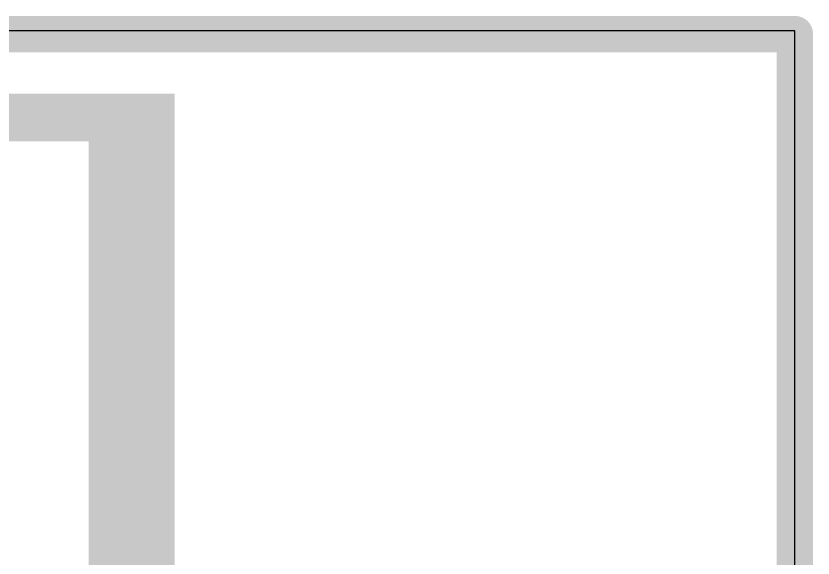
# Model space of a CAD drawing. Header units: inches. Extents: x 0 to 226, y 0 to 70.
# Drawn here: x 70.18 to 78.51, y 64.21 to 69.88 of the extents above; entities that cross this region are included whole.
import ezdxf

# ---------------------------------------------------------------- set-up
doc = ezdxf.new("R2010")
doc.units = ezdxf.units.IN
for name, color, linetype in [('Keep-Out Layer', 6, 'Continuous'), ('Multi-Layer', 9, 'Continuous'), ('Top Layer', 1, 'Continuous')]:
    doc.layers.add(name, color=color, linetype=linetype)

msp = doc.modelspace()

# ---------------------------------------------------------------- hatches: boundary and pattern name
at = {"layer": 'Top Layer'}
for points in [[(71.8411, 69.0718), (67.6411, 69.0718), (67.6411, 68.5718), (71.8411, 68.5718)], [(71.8407, 68.7776), (70.9407, 68.7776), (70.9407, 63.4722), (71.8407, 63.4722)]]:
    msp.add_hatch(color=1, dxfattribs=at).paths.add_polyline_path(points)

# ---------------------------------------------------------------- linework, layer by layer
at = {"layer": 'Keep-Out Layer'}
for points in [[(58.881, 69.6942, 0.381, 0.381, 0), (78.3215, 69.6942, 0.381, 0.381, 0)], [(78.3215, 44.8641, 0.381, 0.381, 0), (78.3215, 69.6942, 0.381, 0.381, 0)]]:
    msp.add_lwpolyline(points, format="xyseb", dxfattribs=at)
msp.add_lwpolyline([(78.2263, 69.6942, 0.1905, 0.1905, 1), (78.4168, 69.6942, 0.1905, 0.1905, 1)], format="xyseb", close=True, dxfattribs=at)
msp.add_lwpolyline([(78.2263, 69.6942, 0.1905, 0.1905, 1), (78.4168, 69.6942, 0.1905, 0.1905, 1)], format="xyseb", close=True, dxfattribs=at)
at = {"layer": 'Multi-Layer'}
for p, q in [((78.3215, 69.7283), (58.881, 69.7283)), ((78.3215, 63.3706), (78.3215, 69.7283))]:
    msp.add_line(p, q, dxfattribs=at)

doc.saveas('drawing.dxf')
